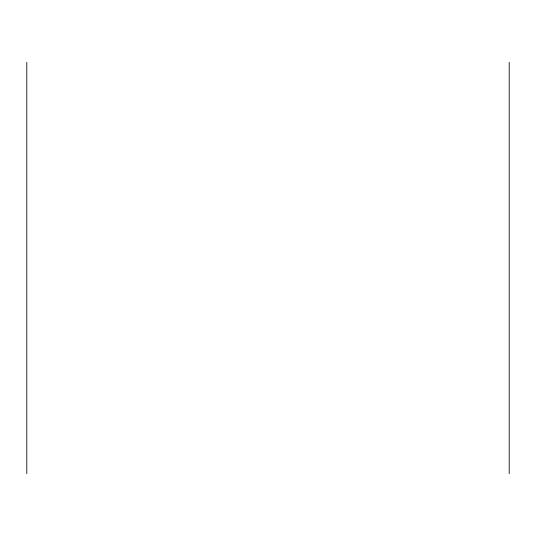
<?xml version="1.0" encoding="UTF-8"?>
<svg xmlns="http://www.w3.org/2000/svg" width="536" height="536" viewBox="0 0 536 536"><rect width="100%" height="100%" fill="white"/><g stroke="black" fill="none" stroke-linecap="round" stroke-linejoin="round"><path stroke-width="0.8" d="M509.2 62.343L509.2 473.657M26.8 62.343L26.8 473.657"/></g></svg>
